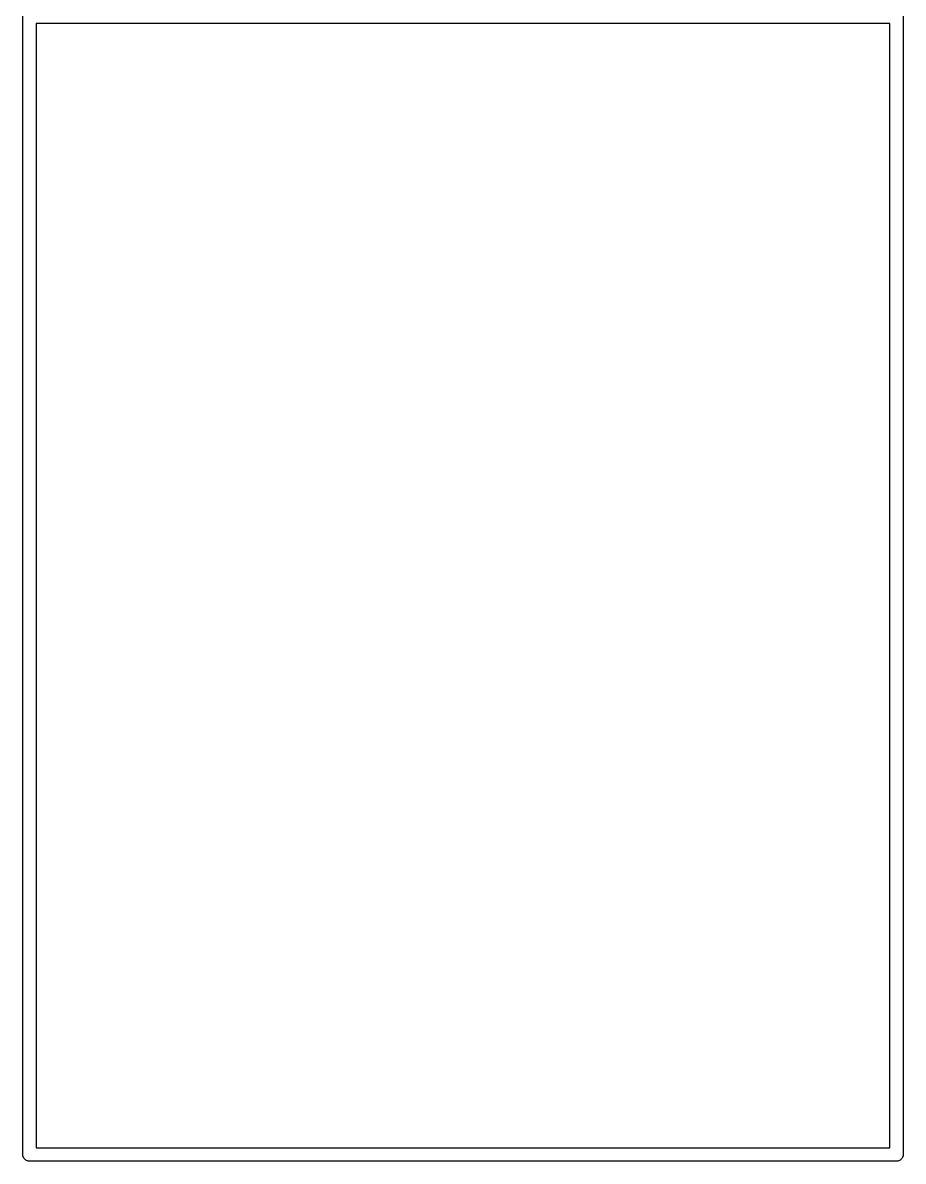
# Model space of a CAD drawing. Header units: inches. Extents: x 5.59 to 6.78, y -5.65 to -2.26.
# Drawn here: x 5.983 to 6.379, y -5.654 to -5.142 of the extents above; entities that cross this region are included whole.
import ezdxf

# ---------------------------------------------------------------- set-up
doc = ezdxf.new("R2010")
doc.units = ezdxf.units.IN
doc.header["$MEASUREMENT"] = 0
doc.layers.add('F.Silkscreen', color=141, linetype='CONTINUOUS', true_color=0x8be9fd)

msp = doc.modelspace()

# ---------------------------------------------------------------- linework, layer by layer
at = {"layer": 'F.Silkscreen', "linetype": 'CONTINUOUS'}
for p, q in [((5.9831, -5.65139), (5.9831, -5.12939)), ((6.3791, -5.12939), (6.3791, -5.65139)), ((5.9891, -5.14239), (5.9891, -5.64839)), ((6.3731, -5.14239), (5.9891, -5.14239)), ((6.3731, -5.64839), (6.3731, -5.14239)), ((5.9891, -5.64839), (6.3731, -5.64839)), ((5.98316, -5.65198), (5.9831, -5.65139)), ((5.98361, -5.65306), (5.98316, -5.65198)), ((5.98444, -5.65388), (5.98361, -5.65306)), ((5.98552, -5.65433), (5.98444, -5.65388)), ((5.9861, -5.65439), (5.98552, -5.65433)), ((6.3761, -5.65439), (5.9861, -5.65439)), ((6.37669, -5.65433), (6.3761, -5.65439)), ((6.37777, -5.65388), (6.37669, -5.65433)), ((6.3786, -5.65306), (6.37777, -5.65388)), ((6.37904, -5.65198), (6.3786, -5.65306)), ((6.3791, -5.65139), (6.37904, -5.65198))]:
    msp.add_line(p, q, dxfattribs=at)

doc.saveas('drawing.dxf')
